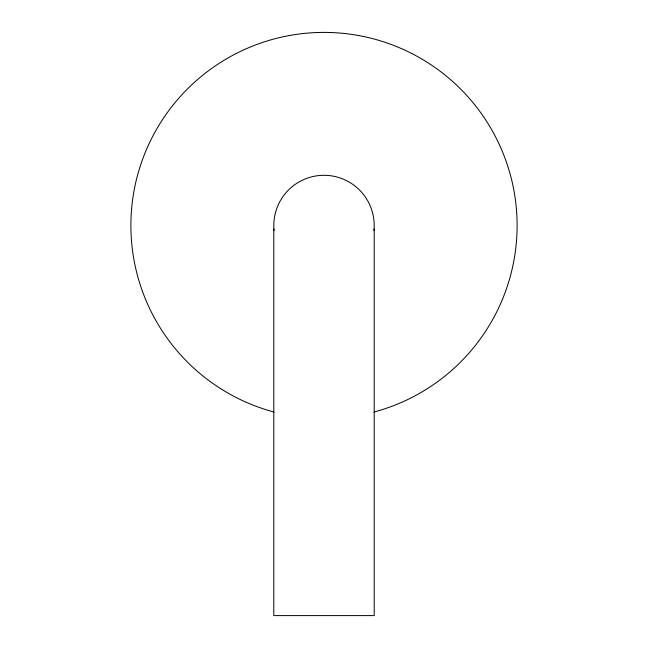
<?xml version="1.0" encoding="UTF-8"?>
<svg xmlns="http://www.w3.org/2000/svg" width="648" height="648" viewBox="0 0 648 648"><rect width="100%" height="100%" fill="white"/><g stroke="black" fill="none" stroke-linecap="round" stroke-linejoin="round"><path stroke-width="0.97" d="M374.212 228.93L374.212 615.6L273.788 615.6L273.788 228.93M274.015 412.047A193.112 193.112 0 0 1 165.815 114.745A193.112 193.112 0 0 1 482.185 114.745A193.112 193.112 0 0 1 373.985 412.047M274.047 230.55A50.212 50.212 0 0 1 324 175.3A50.212 50.212 0 0 1 373.953 230.55"/></g></svg>
